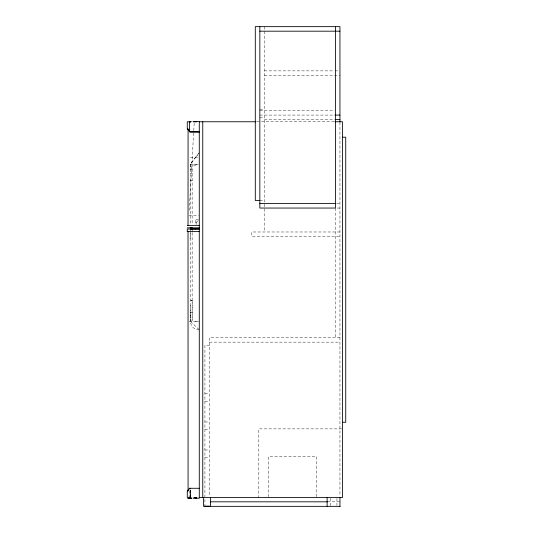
<?xml version="1.0" encoding="UTF-8"?>
<svg xmlns="http://www.w3.org/2000/svg" width="533" height="533" viewBox="0 0 533 533"><rect width="100%" height="100%" fill="white"/><g stroke="black" fill="none" stroke-linecap="round" stroke-linejoin="round"><path stroke-width="0.4" stroke-dasharray="2.67 2" d="M188.962 496.323L188.968 495.81M189.768 238.151L190.288 238.151L190.288 229.023L190.288 321.219L192.153 320.926L192.153 300.872L190.288 300.872L192.153 300.479L190.288 300.479M195.604 223.014L195.604 219.703M190.201 167.016L190.321 164.117L197.177 155.356M189.228 210.348L193.719 131.391M193.765 130.558L194.239 122.25M195.644 157.408L199.282 152.665M198.782 153.304L190.288 164.224L190.288 224.739M196.204 222.481L198.662 220.256M195.544 164.291L198.509 164.224L190.288 164.224L196.917 165.73M264.368 70.869L334.138 70.869M334.964 70.869L339.121 70.869M264.368 75.4L339.947 75.4M259.831 109.791L264.368 109.791M259.831 110.544L334.584 110.544M259.831 115.081L334.584 115.081M259.831 117.347L264.368 117.347M264.368 119.619L334.138 119.619M256.813 121.764L334.144 121.764M190.288 157.408L198.463 157.408M190.288 169.014L192.153 169.014M190.288 169.121L192.153 169.121M190.288 173.665L192.153 173.665M190.288 180.467L192.153 180.467M259.831 200.488L264.368 200.488M336.629 203.513L339.947 203.513M339.947 208.05L335.417 208.05L335.417 337.622M198.509 219.696L196.137 219.696L196.137 224.573M339.947 231.982L251.769 231.982L251.769 236.519L339.947 236.519M192.153 312.325L190.288 312.325L190.288 320.926L190.288 305.456M189.028 321.219L199.282 321.219M199.282 329.754C194.398 330.567 190.554 325.776 190.294 321.272L198.682 329.194M339.947 337.622L209.442 337.622L209.442 496.436M209.442 342.153L339.947 342.153M209.442 345.177L204.912 345.177L204.912 506.35M204.912 393.807L209.442 393.807M204.912 401.362L209.442 401.362M204.912 421.983L209.442 421.983M341.633 428.872L258.818 428.872L258.818 497.575M204.912 429.545L209.442 429.545M204.912 449.985L209.442 449.985M204.912 457.547L209.442 457.547M327.482 501.813L339.947 501.813M195.245 321.166L198.509 321.206M188.942 215.332L198.483 215.678M190.328 489.907L190.361 498.015M190.161 490.08L190.194 497.269L190.188 490.08M189.448 490.866L189.455 497.209M339.947 122.457L339.947 495.996M336.943 498.375L336.943 505.55M330.393 498.375L330.393 506.35M316.489 496.756L316.489 456.435L268.619 456.435L268.619 496.756M264.368 26.65L264.368 231.982M192.153 164.224L192.153 224.739M192.153 229.756L192.153 231.988M192.153 232.701L192.153 320.926M190.321 497.269L190.314 490.074L190.288 497.269"/><path stroke-width="0.8" d="M190.148 131.345L189.575 131.538L187.276 128.799L187.29 121.764L191.094 121.764M188.962 497.409L188.942 498.135L187.29 498.069L187.276 491.026L189.575 488.295L190.321 488.281M188.595 490.333L189.028 489.814L188.289 489.82M187.843 490.347L188.589 490.34M187.343 490.953L188.082 490.94L188.022 231.462M195.245 229.023L195.591 229.017M192.153 229.017L190.288 229.023L199.282 228.983L187.263 229.023L187.263 231.462L199.282 231.462M193.872 498.069L196.137 498.069M259.831 31.187L339.947 31.187M334.964 115.081L339.947 115.081M334.964 119.619L339.947 119.619M189.581 121.611L190.428 121.611M190.614 121.617L191.094 121.617M195.404 121.611L196.71 121.611M197.143 121.611L199.282 121.617L199.282 498.208L197.143 498.215M192.933 121.764L194.239 121.764M195.245 121.764L196.71 121.764M199.282 121.764L255.98 121.764M334.977 121.764L342.459 121.764L342.459 497.575L199.282 497.575M190.321 122.25L189.588 122.25L189.588 132.031L199.282 132.031M189.588 131.544L199.282 131.544M190.288 131.838L199.282 131.838M342.459 137.208L345.737 137.208L345.737 422.269L342.459 422.269M259.831 200.488L255.3 200.488L255.3 26.65L339.947 26.65L339.947 121.93M259.831 203.513L335.417 203.513M187.263 225.386L199.282 225.386M187.263 227.818L199.329 227.818M189.588 488.281L199.282 488.281M194.512 497.575L196.83 497.575M191.094 498.069C183.405 498.095 196.231 498.248 189.455 498.069M192.933 498.069L194.239 498.069M195.245 498.069L196.71 498.069M189.581 498.215L190.428 498.215M190.614 498.208L191.094 498.208M195.404 498.215L196.71 498.215M210.275 501.813L327.482 501.813M204.912 506.17L209.442 506.17M340.221 506.35L203.519 506.35L203.519 497.575M193.872 121.757L196.137 121.764M187.343 128.873L188.082 128.886M188.589 129.486L187.843 129.479L189.028 130.012M188.589 129.979L188.082 129.372L188.022 225.386M188.595 129.979L189.028 130.505M339.947 497.655L339.947 506.35M335.417 26.65L335.417 208.05L259.831 208.05L259.831 26.65M327.122 497.575L327.122 506.35M210.475 497.575L210.475 506.35M202.76 121.764L202.76 497.575M192.153 227.824L190.288 227.824"/></g></svg>
